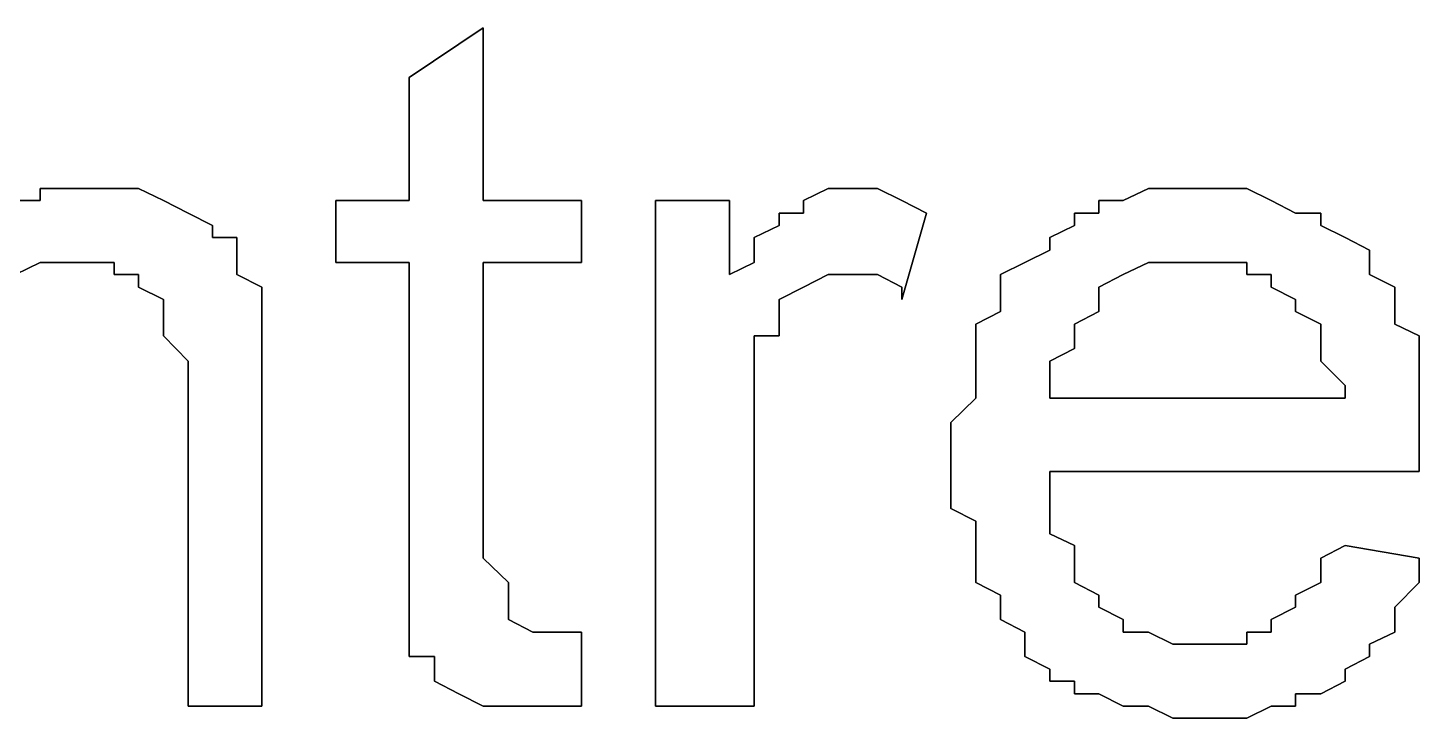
# Model space of a CAD drawing. Header units: metres. Extents: x 2.9 to 42.8, y 1.7 to 28.7.
# Drawn here: x 40.0314 to 40.2308, y 19.4663 to 19.5651 of the extents above; entities that cross this region are included whole.
import ezdxf

# ---------------------------------------------------------------- set-up
doc = ezdxf.new("R2010")
doc.units = ezdxf.units.M
doc.layers.add('GRIS', color=8, linetype='Continuous')

msp = doc.modelspace()

# ---------------------------------------------------------------- linework, layer by layer
at = {"layer": 'GRIS', "lineweight": -3}
for points in [[(40.0967, 19.5651), (40.0861, 19.558), (40.0967, 19.5651)], [(40.0967, 19.5404), (40.0967, 19.5651), (40.0967, 19.5404)], [(40.0861, 19.558), (40.0861, 19.5404), (40.0861, 19.558)], [(40.0332, 19.5404), (40.0297, 19.5404), (40.0332, 19.5404)], [(40.0368, 19.5421), (40.0332, 19.5421), (40.0368, 19.5421)], [(40.0332, 19.5421), (40.0332, 19.5404), (40.0332, 19.5421)], [(40.0403, 19.5421), (40.0368, 19.5421), (40.0403, 19.5421)], [(40.0438, 19.5421), (40.0403, 19.5421), (40.0438, 19.5421)], [(40.0473, 19.5421), (40.0438, 19.5421), (40.0473, 19.5421)], [(40.0509, 19.5404), (40.0473, 19.5421), (40.0509, 19.5404)], [(40.0544, 19.5386), (40.0509, 19.5404), (40.0544, 19.5386)], [(40.0861, 19.5404), (40.0756, 19.5404), (40.0861, 19.5404)], [(40.0756, 19.5404), (40.0756, 19.5315), (40.0756, 19.5404)], [(40.1108, 19.5404), (40.0967, 19.5404), (40.1108, 19.5404)], [(40.1108, 19.5315), (40.1108, 19.5404), (40.1108, 19.5315)], [(40.132, 19.5404), (40.1214, 19.5404), (40.132, 19.5404)], [(40.1214, 19.5404), (40.1214, 19.468), (40.1214, 19.5404)], [(40.132, 19.5298), (40.132, 19.5404), (40.132, 19.5298)], [(40.1461, 19.5421), (40.1426, 19.5404), (40.1461, 19.5421)], [(40.1426, 19.5404), (40.1426, 19.5386), (40.1426, 19.5404)], [(40.1496, 19.5421), (40.1461, 19.5421), (40.1496, 19.5421)], [(40.1532, 19.5421), (40.1496, 19.5421), (40.1532, 19.5421)], [(40.1567, 19.5404), (40.1532, 19.5421), (40.1567, 19.5404)], [(40.1602, 19.5386), (40.1567, 19.5404), (40.1602, 19.5386)], [(40.1884, 19.5404), (40.1849, 19.5404), (40.1884, 19.5404)], [(40.1849, 19.5404), (40.1849, 19.5386), (40.1849, 19.5404)], [(40.192, 19.5421), (40.1884, 19.5404), (40.192, 19.5421)], [(40.1955, 19.5421), (40.192, 19.5421), (40.1955, 19.5421)], [(40.199, 19.5421), (40.1955, 19.5421), (40.199, 19.5421)], [(40.2026, 19.5421), (40.199, 19.5421), (40.2026, 19.5421)], [(40.2061, 19.5421), (40.2026, 19.5421), (40.2061, 19.5421)], [(40.2096, 19.5404), (40.2061, 19.5421), (40.2096, 19.5404)], [(40.2131, 19.5386), (40.2096, 19.5404), (40.2131, 19.5386)], [(40.0579, 19.5368), (40.0544, 19.5386), (40.0579, 19.5368)], [(40.1426, 19.5386), (40.1391, 19.5386), (40.1426, 19.5386)], [(40.1391, 19.5386), (40.1391, 19.5368), (40.1391, 19.5386)], [(40.1567, 19.5262), (40.1602, 19.5386), (40.1567, 19.5262)], [(40.1849, 19.5386), (40.1814, 19.5386), (40.1849, 19.5386)], [(40.1814, 19.5386), (40.1814, 19.5368), (40.1814, 19.5386)], [(40.2167, 19.5386), (40.2131, 19.5386), (40.2167, 19.5386)], [(40.2167, 19.5368), (40.2167, 19.5386), (40.2167, 19.5368)], [(40.0579, 19.5351), (40.0579, 19.5368), (40.0579, 19.5351)], [(40.1391, 19.5368), (40.1355, 19.5351), (40.1391, 19.5368)], [(40.1814, 19.5368), (40.1779, 19.5351), (40.1814, 19.5368)], [(40.2202, 19.5351), (40.2167, 19.5368), (40.2202, 19.5351)], [(40.0614, 19.5351), (40.0579, 19.5351), (40.0614, 19.5351)], [(40.0614, 19.5333), (40.0614, 19.5351), (40.0614, 19.5333)], [(40.1355, 19.5351), (40.1355, 19.5315), (40.1355, 19.5351)], [(40.1779, 19.5351), (40.1779, 19.5333), (40.1779, 19.5351)], [(40.2237, 19.5333), (40.2202, 19.5351), (40.2237, 19.5333)], [(40.0614, 19.5315), (40.0614, 19.5333), (40.0614, 19.5315)], [(40.1779, 19.5333), (40.1743, 19.5315), (40.1779, 19.5333)], [(40.2237, 19.5315), (40.2237, 19.5333), (40.2237, 19.5315)], [(40.0297, 19.5298), (40.0332, 19.5315), (40.0297, 19.5298)], [(40.0332, 19.5315), (40.0368, 19.5315), (40.0332, 19.5315)], [(40.0368, 19.5315), (40.0403, 19.5315), (40.0368, 19.5315)], [(40.0403, 19.5315), (40.0438, 19.5315), (40.0403, 19.5315)], [(40.0438, 19.5315), (40.0438, 19.5298), (40.0438, 19.5315)], [(40.0614, 19.5298), (40.0614, 19.5315), (40.0614, 19.5298)], [(40.0756, 19.5315), (40.0861, 19.5315), (40.0756, 19.5315)], [(40.0861, 19.5315), (40.0861, 19.4892), (40.0861, 19.5315)], [(40.0967, 19.4892), (40.0967, 19.5315), (40.0967, 19.4892)], [(40.0967, 19.5315), (40.1108, 19.5315), (40.0967, 19.5315)], [(40.1355, 19.5315), (40.132, 19.5298), (40.1355, 19.5315)], [(40.1743, 19.5315), (40.1708, 19.5298), (40.1743, 19.5315)], [(40.1884, 19.5298), (40.192, 19.5315), (40.1884, 19.5298)], [(40.192, 19.5315), (40.1955, 19.5315), (40.192, 19.5315)], [(40.1955, 19.5315), (40.199, 19.5315), (40.1955, 19.5315)], [(40.199, 19.5315), (40.2026, 19.5315), (40.199, 19.5315)], [(40.2026, 19.5315), (40.2061, 19.5315), (40.2026, 19.5315)], [(40.2061, 19.5315), (40.2061, 19.5298), (40.2061, 19.5315)], [(40.2237, 19.5298), (40.2237, 19.5315), (40.2237, 19.5298)], [(40.0438, 19.5298), (40.0473, 19.5298), (40.0438, 19.5298)], [(40.0473, 19.5298), (40.0473, 19.528), (40.0473, 19.5298)], [(40.065, 19.528), (40.0614, 19.5298), (40.065, 19.528)], [(40.1426, 19.528), (40.1461, 19.5298), (40.1426, 19.528)], [(40.1461, 19.5298), (40.1496, 19.5298), (40.1461, 19.5298)], [(40.1496, 19.5298), (40.1532, 19.5298), (40.1496, 19.5298)], [(40.1532, 19.5298), (40.1567, 19.528), (40.1532, 19.5298)], [(40.1708, 19.5298), (40.1708, 19.528), (40.1708, 19.5298)], [(40.1849, 19.528), (40.1884, 19.5298), (40.1849, 19.528)], [(40.2061, 19.5298), (40.2096, 19.5298), (40.2061, 19.5298)], [(40.2096, 19.5298), (40.2096, 19.528), (40.2096, 19.5298)], [(40.2273, 19.528), (40.2237, 19.5298), (40.2273, 19.528)], [(40.0473, 19.528), (40.0509, 19.5262), (40.0473, 19.528)], [(40.065, 19.5245), (40.065, 19.528), (40.065, 19.5245)], [(40.1391, 19.5262), (40.1426, 19.528), (40.1391, 19.5262)], [(40.1567, 19.528), (40.1567, 19.5262), (40.1567, 19.528)], [(40.1708, 19.528), (40.1708, 19.5245), (40.1708, 19.528)], [(40.1849, 19.5262), (40.1849, 19.528), (40.1849, 19.5262)], [(40.2096, 19.528), (40.2131, 19.5262), (40.2096, 19.528)], [(40.2273, 19.5245), (40.2273, 19.528), (40.2273, 19.5245)], [(40.0509, 19.5262), (40.0509, 19.5227), (40.0509, 19.5262)], [(40.065, 19.5227), (40.065, 19.5245), (40.065, 19.5227)], [(40.1391, 19.5245), (40.1391, 19.5262), (40.1391, 19.5245)], [(40.1391, 19.521), (40.1391, 19.5245), (40.1391, 19.521)], [(40.1708, 19.5245), (40.1673, 19.5227), (40.1708, 19.5245)], [(40.1814, 19.5227), (40.1849, 19.5245), (40.1814, 19.5227)], [(40.1849, 19.5245), (40.1849, 19.5262), (40.1849, 19.5245)], [(40.2131, 19.5262), (40.2131, 19.5245), (40.2131, 19.5262)], [(40.2131, 19.5245), (40.2167, 19.5227), (40.2131, 19.5245)], [(40.2273, 19.5227), (40.2273, 19.5245), (40.2273, 19.5227)], [(40.0509, 19.5227), (40.0509, 19.521), (40.0509, 19.5227)], [(40.065, 19.521), (40.065, 19.5227), (40.065, 19.521)], [(40.1673, 19.5227), (40.1673, 19.521), (40.1673, 19.5227)], [(40.1814, 19.521), (40.1814, 19.5227), (40.1814, 19.521)], [(40.2167, 19.5227), (40.2167, 19.521), (40.2167, 19.5227)], [(40.2308, 19.521), (40.2273, 19.5227), (40.2308, 19.521)], [(40.0509, 19.521), (40.0544, 19.5174), (40.0509, 19.521)], [(40.065, 19.5192), (40.065, 19.521), (40.065, 19.5192)], [(40.1355, 19.5174), (40.1355, 19.521), (40.1355, 19.5174)], [(40.1355, 19.521), (40.1391, 19.521), (40.1355, 19.521)], [(40.1673, 19.521), (40.1673, 19.5192), (40.1673, 19.521)], [(40.1814, 19.5192), (40.1814, 19.521), (40.1814, 19.5192)], [(40.2167, 19.521), (40.2167, 19.5192), (40.2167, 19.521)], [(40.2308, 19.5192), (40.2308, 19.521), (40.2308, 19.5192)], [(40.065, 19.5157), (40.065, 19.5192), (40.065, 19.5157)], [(40.1673, 19.5192), (40.1673, 19.5174), (40.1673, 19.5192)], [(40.1779, 19.5174), (40.1814, 19.5192), (40.1779, 19.5174)], [(40.2167, 19.5192), (40.2167, 19.5174), (40.2167, 19.5192)], [(40.2308, 19.5174), (40.2308, 19.5192), (40.2308, 19.5174)], [(40.0544, 19.5174), (40.0544, 19.5157), (40.0544, 19.5174)], [(40.1355, 19.5157), (40.1355, 19.5174), (40.1355, 19.5157)], [(40.1673, 19.5174), (40.1673, 19.5139), (40.1673, 19.5174)], [(40.1779, 19.5139), (40.1779, 19.5174), (40.1779, 19.5139)], [(40.2167, 19.5174), (40.2202, 19.5139), (40.2167, 19.5174)], [(40.2308, 19.5139), (40.2308, 19.5174), (40.2308, 19.5139)], [(40.0544, 19.5157), (40.0544, 19.5121), (40.0544, 19.5157)], [(40.065, 19.5121), (40.065, 19.5157), (40.065, 19.5121)], [(40.1355, 19.5139), (40.1355, 19.5157), (40.1355, 19.5139)], [(40.1355, 19.5104), (40.1355, 19.5139), (40.1355, 19.5104)], [(40.1673, 19.5139), (40.1673, 19.5121), (40.1673, 19.5139)], [(40.1779, 19.5121), (40.1779, 19.5139), (40.1779, 19.5121)], [(40.2202, 19.5139), (40.2202, 19.5121), (40.2202, 19.5139)], [(40.2308, 19.5121), (40.2308, 19.5139), (40.2308, 19.5121)], [(40.0544, 19.5121), (40.0544, 19.468), (40.0544, 19.5121)], [(40.065, 19.468), (40.065, 19.5121), (40.065, 19.468)], [(40.1355, 19.5086), (40.1355, 19.5104), (40.1355, 19.5086)], [(40.1673, 19.5121), (40.1637, 19.5086), (40.1673, 19.5121)], [(40.2202, 19.5121), (40.1779, 19.5121), (40.2202, 19.5121)], [(40.2308, 19.5086), (40.2308, 19.5121), (40.2308, 19.5086)], [(40.1355, 19.5068), (40.1355, 19.5086), (40.1355, 19.5068)], [(40.1637, 19.5086), (40.1637, 19.5068), (40.1637, 19.5086)], [(40.2308, 19.5068), (40.2308, 19.5086), (40.2308, 19.5068)], [(40.1355, 19.468), (40.1355, 19.5068), (40.1355, 19.468)], [(40.1637, 19.5068), (40.1637, 19.5033), (40.1637, 19.5068)], [(40.2308, 19.5051), (40.2308, 19.5068), (40.2308, 19.5051)], [(40.2308, 19.5016), (40.2308, 19.5051), (40.2308, 19.5016)], [(40.1637, 19.5033), (40.1637, 19.5016), (40.1637, 19.5033)], [(40.1637, 19.5016), (40.1637, 19.4998), (40.1637, 19.5016)], [(40.1779, 19.498), (40.1779, 19.5016), (40.1779, 19.498)], [(40.1779, 19.5016), (40.2308, 19.5016), (40.1779, 19.5016)], [(40.1637, 19.4998), (40.1637, 19.4963), (40.1637, 19.4998)], [(40.1779, 19.4963), (40.1779, 19.498), (40.1779, 19.4963)], [(40.1637, 19.4963), (40.1673, 19.4945), (40.1637, 19.4963)], [(40.1673, 19.4945), (40.1673, 19.4927), (40.1673, 19.4945)], [(40.1779, 19.4927), (40.1779, 19.4963), (40.1779, 19.4927)], [(40.1673, 19.4927), (40.1673, 19.4892), (40.1673, 19.4927)], [(40.1814, 19.491), (40.1779, 19.4927), (40.1814, 19.491)], [(40.1814, 19.4892), (40.1814, 19.491), (40.1814, 19.4892)], [(40.2202, 19.491), (40.2167, 19.4892), (40.2202, 19.491)], [(40.2308, 19.4892), (40.2202, 19.491), (40.2308, 19.4892)], [(40.0861, 19.4892), (40.0861, 19.4857), (40.0861, 19.4892)], [(40.1003, 19.4857), (40.0967, 19.4892), (40.1003, 19.4857)], [(40.1673, 19.4892), (40.1673, 19.4874), (40.1673, 19.4892)], [(40.1814, 19.4874), (40.1814, 19.4892), (40.1814, 19.4874)], [(40.2167, 19.4892), (40.2167, 19.4874), (40.2167, 19.4892)], [(40.2308, 19.4874), (40.2308, 19.4892), (40.2308, 19.4874)], [(40.1673, 19.4874), (40.1673, 19.4857), (40.1673, 19.4874)], [(40.1814, 19.4857), (40.1814, 19.4874), (40.1814, 19.4857)], [(40.2167, 19.4874), (40.2167, 19.4857), (40.2167, 19.4874)], [(40.2308, 19.4857), (40.2308, 19.4874), (40.2308, 19.4857)], [(40.0861, 19.4857), (40.0861, 19.4822), (40.0861, 19.4857)], [(40.1003, 19.4839), (40.1003, 19.4857), (40.1003, 19.4839)], [(40.1673, 19.4857), (40.1708, 19.4839), (40.1673, 19.4857)], [(40.1849, 19.4839), (40.1814, 19.4857), (40.1849, 19.4839)], [(40.2167, 19.4857), (40.2131, 19.4839), (40.2167, 19.4857)], [(40.2273, 19.4822), (40.2308, 19.4857), (40.2273, 19.4822)], [(40.1003, 19.4822), (40.1003, 19.4839), (40.1003, 19.4822)], [(40.1708, 19.4839), (40.1708, 19.4822), (40.1708, 19.4839)], [(40.1849, 19.4822), (40.1849, 19.4839), (40.1849, 19.4822)], [(40.2131, 19.4839), (40.2131, 19.4822), (40.2131, 19.4839)], [(40.0861, 19.4822), (40.0861, 19.4804), (40.0861, 19.4822)], [(40.1003, 19.4804), (40.1003, 19.4822), (40.1003, 19.4804)], [(40.1708, 19.4822), (40.1708, 19.4804), (40.1708, 19.4822)], [(40.1884, 19.4804), (40.1849, 19.4822), (40.1884, 19.4804)], [(40.2131, 19.4822), (40.2096, 19.4804), (40.2131, 19.4822)], [(40.2273, 19.4804), (40.2273, 19.4822), (40.2273, 19.4804)], [(40.0861, 19.4804), (40.0861, 19.4786), (40.0861, 19.4804)], [(40.0861, 19.4786), (40.0861, 19.4769), (40.0861, 19.4786)], [(40.1038, 19.4786), (40.1003, 19.4804), (40.1038, 19.4786)], [(40.1073, 19.4786), (40.1038, 19.4786), (40.1073, 19.4786)], [(40.1108, 19.4786), (40.1073, 19.4786), (40.1108, 19.4786)], [(40.1108, 19.468), (40.1108, 19.4786), (40.1108, 19.468)], [(40.1708, 19.4804), (40.1743, 19.4786), (40.1708, 19.4804)], [(40.1743, 19.4786), (40.1743, 19.4769), (40.1743, 19.4786)], [(40.1884, 19.4786), (40.1884, 19.4804), (40.1884, 19.4786)], [(40.192, 19.4786), (40.1884, 19.4786), (40.192, 19.4786)], [(40.1955, 19.4769), (40.192, 19.4786), (40.1955, 19.4769)], [(40.2096, 19.4786), (40.2061, 19.4786), (40.2096, 19.4786)], [(40.2061, 19.4786), (40.2061, 19.4769), (40.2061, 19.4786)], [(40.2096, 19.4804), (40.2096, 19.4786), (40.2096, 19.4804)], [(40.2237, 19.4769), (40.2273, 19.4786), (40.2237, 19.4769)], [(40.2273, 19.4786), (40.2273, 19.4804), (40.2273, 19.4786)], [(40.0861, 19.4769), (40.0861, 19.4751), (40.0861, 19.4769)], [(40.1743, 19.4769), (40.1743, 19.4751), (40.1743, 19.4769)], [(40.199, 19.4769), (40.1955, 19.4769), (40.199, 19.4769)], [(40.2026, 19.4769), (40.199, 19.4769), (40.2026, 19.4769)], [(40.2061, 19.4769), (40.2026, 19.4769), (40.2061, 19.4769)], [(40.2237, 19.4751), (40.2237, 19.4769), (40.2237, 19.4751)], [(40.0861, 19.4751), (40.0897, 19.4751), (40.0861, 19.4751)], [(40.0897, 19.4751), (40.0897, 19.4733), (40.0897, 19.4751)], [(40.1743, 19.4751), (40.1779, 19.4733), (40.1743, 19.4751)], [(40.2202, 19.4733), (40.2237, 19.4751), (40.2202, 19.4733)], [(40.0897, 19.4733), (40.0897, 19.4716), (40.0897, 19.4733)], [(40.1779, 19.4733), (40.1779, 19.4716), (40.1779, 19.4733)], [(40.2202, 19.4716), (40.2202, 19.4733), (40.2202, 19.4716)], [(40.0897, 19.4716), (40.0932, 19.4698), (40.0897, 19.4716)], [(40.1779, 19.4716), (40.1814, 19.4716), (40.1779, 19.4716)], [(40.1814, 19.4716), (40.1814, 19.4698), (40.1814, 19.4716)], [(40.2167, 19.4698), (40.2202, 19.4716), (40.2167, 19.4698)], [(40.0932, 19.4698), (40.0967, 19.468), (40.0932, 19.4698)], [(40.1814, 19.4698), (40.1849, 19.4698), (40.1814, 19.4698)], [(40.1849, 19.4698), (40.1884, 19.468), (40.1849, 19.4698)], [(40.2131, 19.468), (40.2131, 19.4698), (40.2131, 19.468)], [(40.2131, 19.4698), (40.2167, 19.4698), (40.2131, 19.4698)], [(40.0544, 19.468), (40.065, 19.468), (40.0544, 19.468)], [(40.0967, 19.468), (40.1003, 19.468), (40.0967, 19.468)], [(40.1003, 19.468), (40.1038, 19.468), (40.1003, 19.468)], [(40.1038, 19.468), (40.1073, 19.468), (40.1038, 19.468)], [(40.1073, 19.468), (40.1108, 19.468), (40.1073, 19.468)], [(40.1214, 19.468), (40.1355, 19.468), (40.1214, 19.468)], [(40.1884, 19.468), (40.192, 19.468), (40.1884, 19.468)], [(40.192, 19.468), (40.1955, 19.4663), (40.192, 19.468)], [(40.2061, 19.4663), (40.2096, 19.468), (40.2061, 19.4663)], [(40.2096, 19.468), (40.2131, 19.468), (40.2096, 19.468)], [(40.1955, 19.4663), (40.199, 19.4663), (40.1955, 19.4663)], [(40.199, 19.4663), (40.2026, 19.4663), (40.199, 19.4663)], [(40.2026, 19.4663), (40.2061, 19.4663), (40.2026, 19.4663)]]:
    msp.add_lwpolyline(points, dxfattribs=at)

doc.saveas('drawing.dxf')
